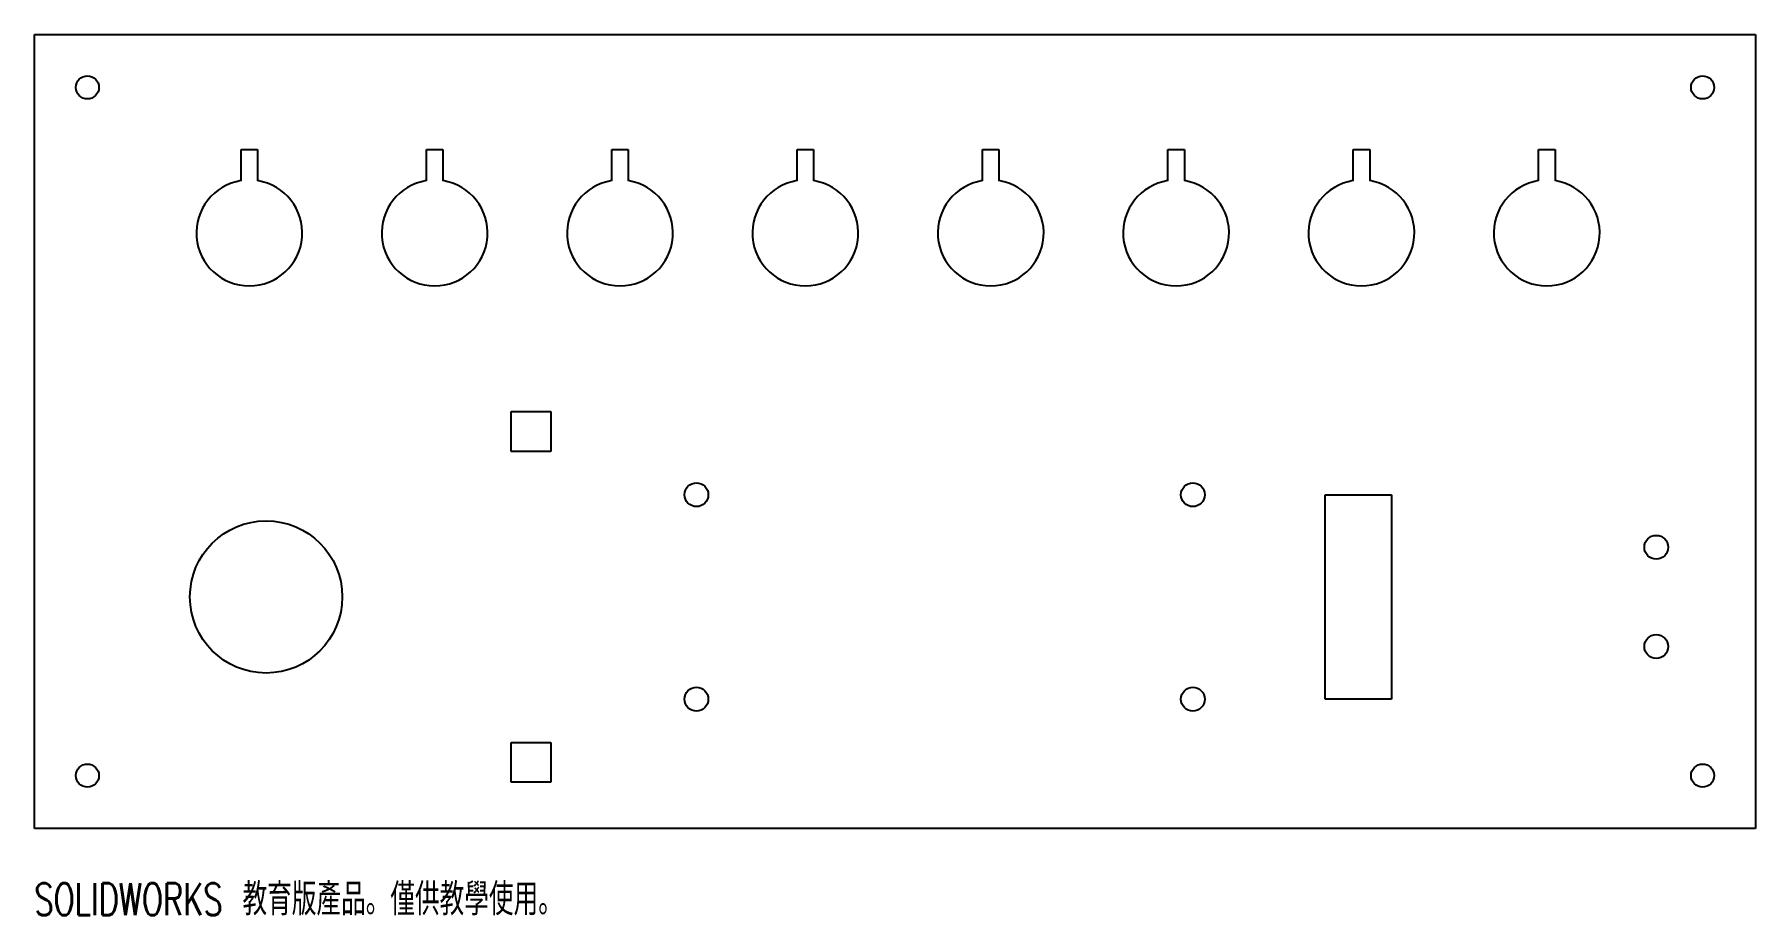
# Model space of a CAD drawing. Header units: millimetres. Extents: x -130 to 130, y -73 to 60.
import ezdxf

# ---------------------------------------------------------------- set-up
doc = ezdxf.new("R2010")
doc.units = ezdxf.units.MM
doc.styles.add('SLDTEXTSTYLE0', font='TXT', dxfattribs={"width": 0.7, "bigfont": 'bigfont'})

msp = doc.modelspace()

# ---------------------------------------------------------------- linework, layer by layer
at = {"color": 7, "linetype": 'Continuous', "lineweight": 25}
for p, q in [((-130, 60), (130, 60)), ((-130, -60), (-130, 60)), ((130, 60), (130, -60)), ((-98.79, 42.6), (-96.29, 42.6)), ((-98.79, 37.9), (-98.79, 42.6)), ((-96.29, 42.6), (-96.29, 37.9)), ((-70.79, 42.6), (-68.29, 42.6)), ((-70.79, 37.9), (-70.79, 42.6)), ((-68.29, 42.6), (-68.29, 37.9)), ((-42.79, 42.6), (-40.29, 42.6)), ((-42.79, 37.9), (-42.79, 42.6)), ((-40.29, 42.6), (-40.29, 37.9)), ((-14.79, 42.6), (-12.29, 42.6)), ((-14.79, 37.9), (-14.79, 42.6)), ((-12.29, 42.6), (-12.29, 37.9)), ((13.21, 42.6), (15.71, 42.6)), ((13.21, 37.9), (13.21, 42.6)), ((15.71, 42.6), (15.71, 37.9)), ((41.21, 42.6), (43.71, 42.6)), ((41.21, 37.9), (41.21, 42.6)), ((43.71, 42.6), (43.71, 37.9)), ((69.21, 42.6), (71.71, 42.6)), ((69.21, 37.9), (69.21, 42.6)), ((71.71, 42.6), (71.71, 37.9)), ((97.21, 42.6), (99.71, 42.6)), ((97.21, 37.9), (97.21, 42.6)), ((99.71, 42.6), (99.71, 37.9)), ((-58, 3), (-52, 3)), ((-58, -3), (-58, 3)), ((-52, 3), (-52, -3)), ((-52, -3), (-58, -3)), ((65, -9.55), (75, -9.55)), ((65, -40.45), (65, -9.55)), ((75, -9.55), (75, -40.45)), ((75, -40.45), (65, -40.45)), ((-58, -47), (-52, -47)), ((-58, -53), (-58, -47)), ((-52, -47), (-52, -53)), ((-52, -53), (-58, -53)), ((130, -60), (-130, -60))]:
    msp.add_line(p, q, dxfattribs=at)
for centre, radius in [((-122, 52), 1.75), ((122, 52), 1.75), ((-30, -9.55), 1.8), ((45, -9.55), 1.8), ((-95, -25), 11.5), ((115, -17.5), 1.8), ((115, -32.5), 1.8), ((-30, -40.45), 1.8), ((45, -40.45), 1.8), ((-122, -52), 1.75), ((122, -52), 1.75)]:
    msp.add_circle(centre, radius, dxfattribs=at)
for centre in [(-97.54, 30), (-69.54, 30), (-41.54, 30), (-13.54, 30), (14.46, 30), (42.46, 30), (70.46, 30), (98.46, 30)]:
    msp.add_arc(centre, 8, 98.9893, 81.0107, dxfattribs=at)

# ---------------------------------------------------------------- texts
at = {"color": 7, "linetype": 'Continuous', "insert": (-130, -68.27), "char_height": 4.83362, "attachment_point": 1, "style": 'SLDTEXTSTYLE0'}
msp.add_mtext('SOLIDWORKS \\M+18BB3\\M+188E7\\M+194C5產\\M+19569\\M+18142\\M+18BCD\\M+18B9F\\M+18BB3\\M+19B7B\\M+18E67\\M+19770\\M+18142', dxfattribs=at)

doc.saveas('drawing.dxf')
